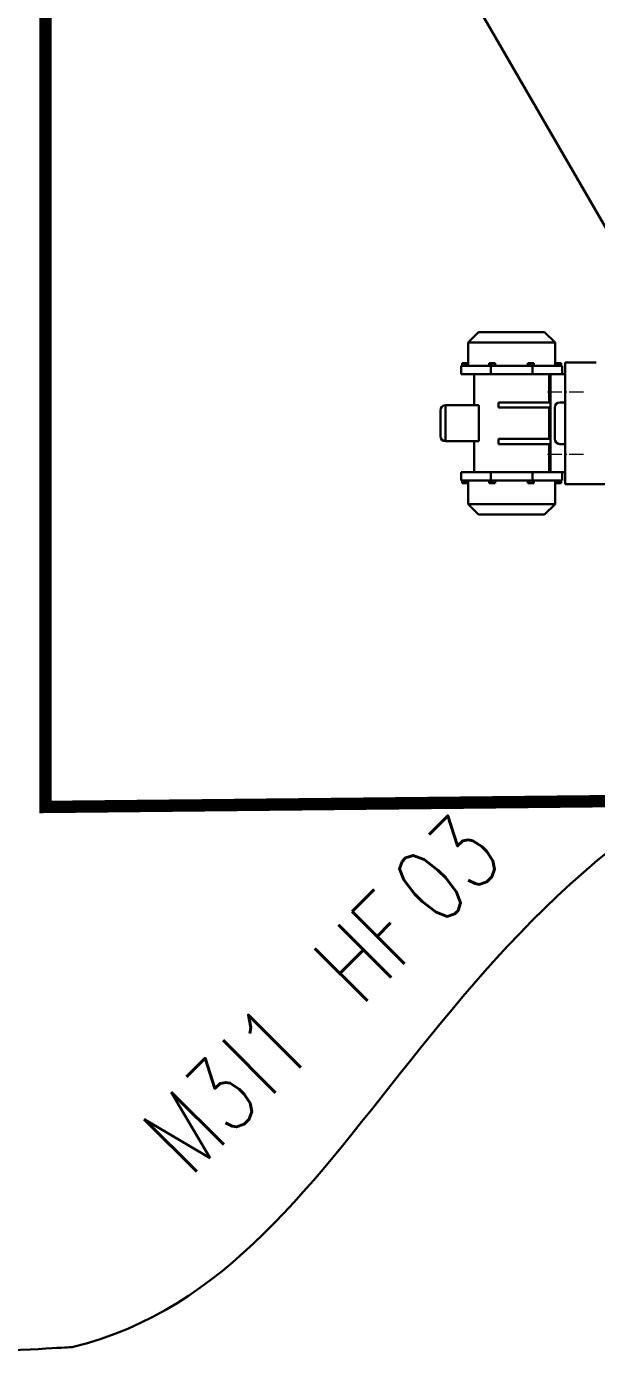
# Model space of a CAD drawing. Header units: inches. Extents: x 11605 to 13264, y 22375 to 23337.
# Drawn here: x 13182.4 to 13205.4, y 22710.9 to 22765.3 of the extents above; entities that cross this region are included whole.
import ezdxf

# ---------------------------------------------------------------- set-up
doc = ezdxf.new("R2010")
doc.units = ezdxf.units.IN
doc.header["$MEASUREMENT"] = 0
for name, pattern in [('ACAD_ISO04W100', [30.5, 24, -3, 0.5, -3]), ('DASHDOT', [25.4, 12.7, -6.35, 0, -6.35]), ('DASHED2', [9.525, 6.35, -3.175])]:
    doc.linetypes.add(name, pattern=pattern)
for name, color, linetype, lineweight in [('19 Pipe Process', 30, 'Continuous', 30), ('61 Revision Cloud', 1, 'Continuous', 9), ('中线', 5, 'ACAD_ISO04W100', 20), ('粗线', 7, 'Continuous', 30)]:
    doc.layers.add(name, color=color, linetype=linetype, lineweight=lineweight)
for name, color, linetype in [('MATERIEL-DIVERS', 7, 'Continuous'), ('REPERES', 7, 'Continuous'), ('TEXTES', 7, 'Continuous'), ('尺寸标注', 253, 'Continuous')]:
    doc.layers.add(name, color=color, linetype=linetype)
doc.layers.get('REPERES').off()
doc.styles.add('ROMANS', font='ROMANS.SHX')

# ---------------------------------------------------------------- blocks, each defined once
blk = doc.blocks.new('REPNORM')
at = {"layer": 'TEXTES', "style": 'ROMANS', "width": 0.75}
for tag, p in [('ZONE', (-9.75, -1.25)), ('SOUSZONE', (-5.25, -1.25)), ('ELEMENT', (0, -1.25)), ('NUM', (4.5, -1.25))]:
    blk.add_attdef(tag, p, '', height=3, dxfattribs=at)
blk = doc.blocks.new('振动电机')
at = {"layer": '粗线', "linetype": 'Continuous'}
for p, q in [((2534.1, -3560.6), (2514.1, -3580.6)), ((2534.1, -3560.6), (2597.6, -3560.6)), ((2597.6, -3560.6), (2661.1, -3560.6)), ((2681.1, -3580.6), (2661.1, -3560.6)), ((2514.1, -3580.6), (2514.1, -3625.6)), ((2597.6, -3580.6), (2514.1, -3580.6)), ((2681.1, -3580.6), (2597.6, -3580.6)), ((2681.1, -3625.6), (2681.1, -3580.6)), ((2500.6, -3641.6), (2500.6, -3625.6)), ((2500.6, -3625.6), (2557.4, -3625.6)), ((2502.2, -3620.6), (2502.2, -3625.6)), ((2502.8, -3620.6), (2502.2, -3620.6)), ((2502.8, -3620.6), (2502.8, -3625.6)), ((2508, -3620.6), (2502.8, -3620.6)), ((2508, -3620.6), (2508, -3625.6)), ((2513.1, -3620.6), (2508, -3620.6)), ((2513.1, -3620.6), (2513.1, -3625.6)), ((2513.7, -3620.6), (2513.1, -3620.6)), ((2513.7, -3620.6), (2513.7, -3625.6)), ((2554.7, -3620.6), (2554.7, -3625.6)), ((2558.9, -3620.6), (2554.7, -3620.6)), ((2557.4, -3641.6), (2557.4, -3625.6)), ((2557.4, -3625.6), (2637.8, -3625.6)), ((2558.9, -3620.6), (2558.9, -3625.6)), ((2564.7, -3620.6), (2558.9, -3620.6)), ((2564.7, -3620.6), (2564.7, -3625.6)), ((2566.2, -3620.6), (2564.7, -3620.6)), ((2566.2, -3620.6), (2566.2, -3625.6)), ((2628.8, -3620.6), (2628.8, -3625.6)), ((2631.7, -3620.6), (2628.8, -3620.6)), ((2631.7, -3620.6), (2631.7, -3625.6)), ((2637.7, -3620.6), (2631.7, -3620.6)), ((2637.7, -3620.6), (2637.7, -3625.6)), ((2640.6, -3620.6), (2637.7, -3620.6)), ((2637.8, -3641.6), (2637.8, -3625.6)), ((2637.8, -3625.6), (2694.6, -3625.6)), ((2640.6, -3620.6), (2640.6, -3625.6)), ((2681.5, -3620.6), (2681.5, -3625.6)), ((2683, -3620.6), (2681.5, -3620.6)), ((2683, -3620.6), (2683, -3625.6)), ((2688.7, -3620.6), (2683, -3620.6)), ((2688.7, -3620.6), (2688.7, -3625.6)), ((2692.9, -3620.6), (2688.7, -3620.6)), ((2692.9, -3620.6), (2692.9, -3625.6)), ((2694.6, -3641.6), (2694.6, -3625.6)), ((2500.6, -3641.6), (2557.4, -3641.6)), ((2525.5, -3641.6), (2525.5, -3701.4)), ((2557.4, -3641.6), (2637.8, -3641.6)), ((2637.8, -3641.6), (2672.6, -3641.6)), ((2669.7, -3696.1), (2669.7, -3641.6)), ((2700.6, -3641.6), (2672.6, -3641.6)), ((2672.6, -3696.1), (2672.6, -3641.6)), ((2700.6, -3641.6), (2700.6, -3830.6)), ((2470.6, -3701.4), (2470.6, -3770.7)), ((2534.3, -3701.4), (2470.6, -3701.4)), ((2534.3, -3701.4), (2534.3, -3770.7)), ((2572.6, -3706.1), (2572.6, -3696.1)), ((2672.6, -3696.1), (2572.6, -3696.1)), ((2672.6, -3706.1), (2672.6, -3696.1)), ((2700.6, -3696.1), (2690.6, -3696.1)), ((2460.6, -3760.7), (2460.6, -3711.4)), ((2672.6, -3706.1), (2572.6, -3706.1)), ((2669.7, -3766.1), (2669.7, -3706.1)), ((2672.6, -3766.1), (2672.6, -3706.1)), ((2680.6, -3706.1), (2680.6, -3766.1)), ((2534.3, -3770.7), (2470.6, -3770.7)), ((2525.5, -3770.7), (2525.5, -3830.6)), ((2572.6, -3776.1), (2572.6, -3766.1)), ((2672.6, -3766.1), (2572.6, -3766.1)), ((2672.6, -3776.1), (2572.6, -3776.1)), ((2669.7, -3830.6), (2669.7, -3776.1)), ((2672.6, -3776.1), (2672.6, -3766.1)), ((2672.6, -3830.6), (2672.6, -3776.1)), ((2690.6, -3776.1), (2700.6, -3776.1)), ((2500.6, -3830.6), (2500.6, -3846.6)), ((2500.6, -3830.6), (2557.4, -3830.6)), ((2557.4, -3830.6), (2557.4, -3846.6)), ((2557.4, -3830.6), (2637.8, -3830.6)), ((2637.8, -3830.6), (2637.8, -3846.6)), ((2637.8, -3830.6), (2672.6, -3830.6)), ((2672.6, -3830.6), (2700.6, -3830.6)), ((2694.6, -3830.6), (2694.6, -3846.6)), ((2500.6, -3846.6), (2557.4, -3846.6)), ((2502.2, -3851.6), (2502.2, -3846.6)), ((2502.8, -3851.6), (2502.2, -3851.6)), ((2502.8, -3851.6), (2502.8, -3846.6)), ((2508, -3851.6), (2502.8, -3851.6)), ((2508, -3851.6), (2508, -3846.6)), ((2513.1, -3851.6), (2508, -3851.6)), ((2513.1, -3851.6), (2513.1, -3846.6)), ((2513.7, -3851.6), (2513.1, -3851.6)), ((2513.7, -3851.6), (2513.7, -3846.6)), ((2514.1, -3846.6), (2514.1, -3891.6)), ((2554.7, -3851.6), (2554.7, -3846.6)), ((2558.9, -3851.6), (2554.7, -3851.6)), ((2557.4, -3846.6), (2637.8, -3846.6)), ((2558.9, -3851.6), (2558.9, -3846.6)), ((2564.7, -3851.6), (2558.9, -3851.6)), ((2564.7, -3851.6), (2564.7, -3846.6)), ((2566.2, -3851.6), (2564.7, -3851.6)), ((2566.2, -3851.6), (2566.2, -3846.6)), ((2628.8, -3851.6), (2628.8, -3846.6)), ((2631.7, -3851.6), (2628.8, -3851.6)), ((2631.7, -3851.6), (2631.7, -3846.6)), ((2637.7, -3851.6), (2631.7, -3851.6)), ((2637.7, -3851.6), (2637.7, -3846.6)), ((2640.6, -3851.6), (2637.7, -3851.6)), ((2637.8, -3846.6), (2694.6, -3846.6)), ((2640.6, -3851.6), (2640.6, -3846.6)), ((2681.1, -3891.6), (2681.1, -3846.6)), ((2681.5, -3851.6), (2681.5, -3846.6)), ((2683, -3851.6), (2681.5, -3851.6)), ((2683, -3851.6), (2683, -3846.6)), ((2688.7, -3851.6), (2683, -3851.6)), ((2688.7, -3851.6), (2688.7, -3846.6)), ((2692.9, -3851.6), (2688.7, -3851.6)), ((2692.9, -3851.6), (2692.9, -3846.6)), ((2514.1, -3891.6), (2534.1, -3911.6)), ((2514.1, -3891.6), (2681.1, -3891.6)), ((2661.1, -3911.6), (2534.1, -3911.6)), ((2661.1, -3911.6), (2681.1, -3891.6))]:
    blk.add_line(p, q, dxfattribs=at)
for centre, start, end in [((2470.6, -3711.4), 90, 180), ((2690.6, -3706.1), 90, 180), ((2470.6, -3760.7), 180, 270), ((2690.6, -3766.1), 180, 270)]:
    blk.add_arc(centre, 10, start, end, dxfattribs=at)
blk = doc.blocks.new('A$C27857EA5')
at = {"layer": '中线'}
for p, q in [((-539.783, 430.348), (-601.217, 430.348)), ((-539.783, 325.348), (-601.217, 325.348))]:
    blk.add_line(p, q, dxfattribs=at)
at = {"layer": '粗线'}
blk.add_line((-800.5, 1223.265), (-457.313, 628.848), dxfattribs=at)
at = {"layer": '粗线', "linetype": 'Continuous'}
for p, q in [((-570.5, 480.348), (-570.5, 275.348)), ((-518.5, 480.348), (-570.5, 480.348)), ((-570.5, 275.348), (-129.409, 275.348))]:
    blk.add_line(p, q, dxfattribs=at)
at = {"layer": '尺寸标注', "xscale": 0.875, "yscale": 0.875, "zscale": 0.875}
blk.add_blockref('振动电机', (-2933.512, 3646.912), dxfattribs=at)

msp = doc.modelspace()

# ---------------------------------------------------------------- linework, layer by layer
at = {"layer": '19 Pipe Process'}
msp.add_open_spline([(13217.811, 22738.226), (13198.123, 22732.443), (13196.623, 22714.943), (13184.123, 22711.943), (13164.267, 22710.914)], degree=3, knots=[101.286095, 101.286095, 101.286095, 101.286095, 173.099523, 173.466632, 173.466632, 173.466632, 173.466632], dxfattribs=at)
at = {"layer": 'MATERIEL-DIVERS', "linetype": 'DASHDOT', "const_width": 0.5}
msp.add_lwpolyline([(13183.132, 22845.84), (13264.123, 22846.677), (13264.123, 22734.637), (13183.132, 22733.801)], close=True, dxfattribs=at)

# ---------------------------------------------------------------- block references
at = {"layer": '61 Revision Cloud', "xscale": 0.024, "yscale": 0.024, "zscale": 0.024}
msp.add_blockref('A$C27857EA5', (13217.811, 22740.246), dxfattribs=at)
at = {"layer": 'REPERES', "linetype": 'DASHED2', "rotation": 45.00000000000007}
msp.add_blockref('REPNORM', (13194.977, 22726.569), dxfattribs=at).add_auto_attribs({'ZONE': 'M3', 'SOUSZONE': 'I1', 'ELEMENT': 'HF', 'NUM': '03'})

doc.saveas('drawing.dxf')
